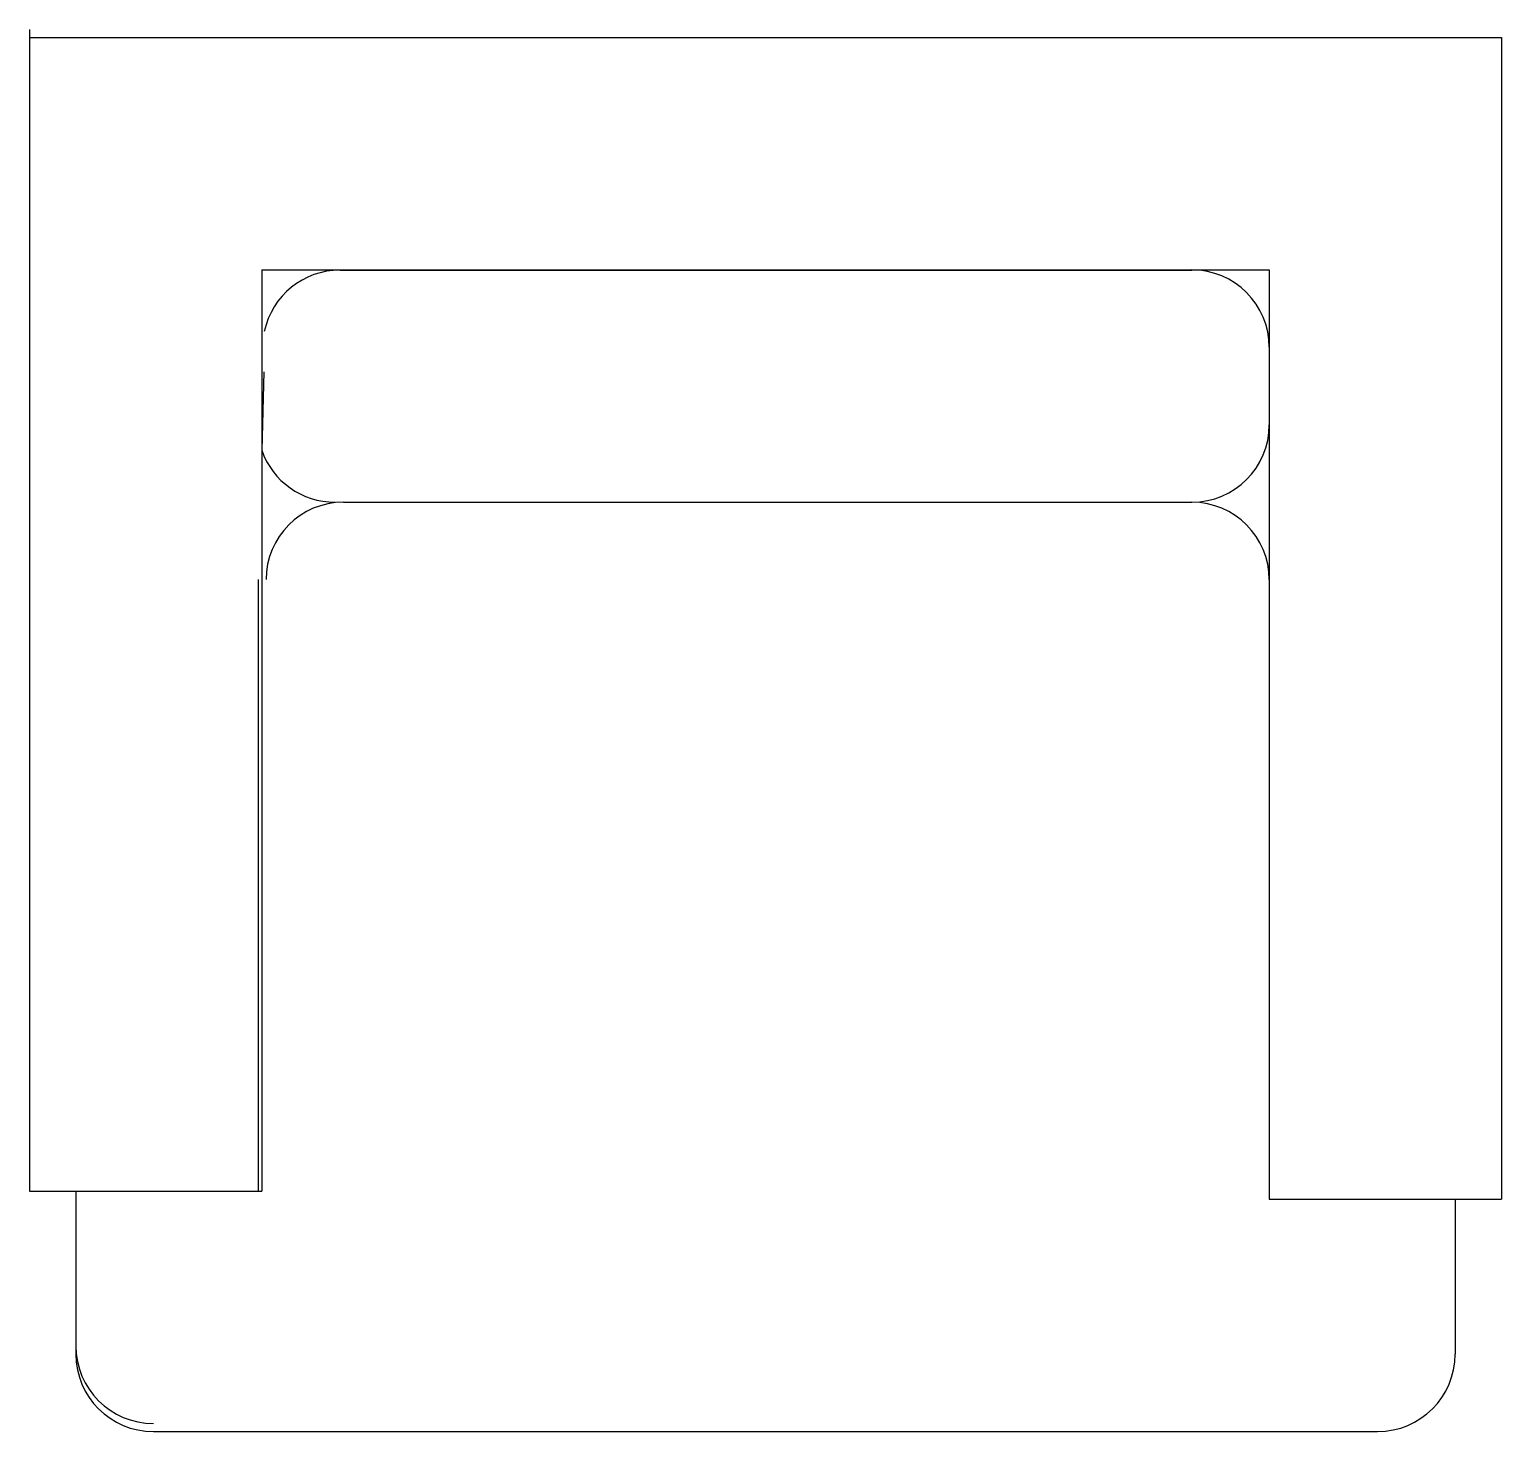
# Model space of a CAD drawing. Extents: x 70.464 to 71.414, y -7.453 to -6.547.
import ezdxf

# ---------------------------------------------------------------- set-up
doc = ezdxf.new("R2010")
doc.units = 0
doc.layers.get('0').update_dxf_attribs({"linetype": 'CONTINUOUS'})

msp = doc.modelspace()

# ---------------------------------------------------------------- linework, layer by layer
at = {"color": 0}
for p, q in [((70.46364, -6.54732), (70.46364, -7.29732)), ((70.46364, -6.55254), (71.4142, -6.55254)), ((71.4142, -6.55254), (71.4142, -7.30254)), ((70.61364, -6.70254), (70.61364, -7.29732)), ((70.61364, -6.70254), (71.2642, -6.70254)), ((70.6642, -6.70268), (71.2142, -6.70268)), ((71.2642, -6.70254), (71.2642, -7.30254)), ((71.2642, -6.75254), (71.2642, -6.80254)), ((70.61508, -6.76845), (70.61363, -6.81898)), ((70.66641, -6.85254), (71.2142, -6.85254)), ((70.61143, -6.90254), (70.61143, -7.29732)), ((70.46364, -7.29732), (70.61364, -7.29732)), ((70.49364, -7.29732), (70.49364, -7.40254)), ((71.2642, -7.30254), (71.4142, -7.30254)), ((71.3842, -7.30254), (71.3842, -7.40254)), ((70.54364, -7.45254), (71.2142, -7.45254)), ((70.66137, -7.45254), (71.3342, -7.45254))]:
    msp.add_line(p, q, dxfattribs=at)
for centre, start, end in [((70.6642, -6.75268), 90, 167.94665), ((71.2142, -6.75254), 0, 90), ((71.2142, -6.80254), 270, 0), ((70.66085, -6.80254), 199.19815, 270), ((70.66641, -6.90254), 90, 180), ((71.2142, -6.90254), 0, 90), ((70.54364, -7.39732), 180, 270), ((70.54364, -7.40254), 180, 270), ((71.3342, -7.40254), 270, 0)]:
    msp.add_arc(centre, 0.05, start, end, dxfattribs=at)

doc.saveas('drawing.dxf')
